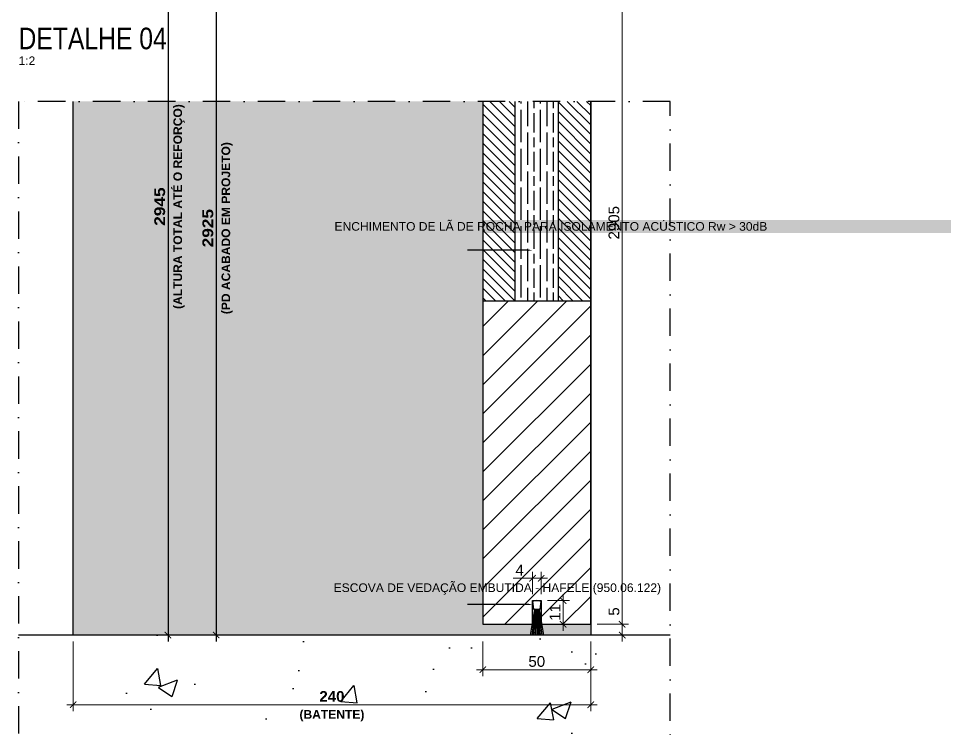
# Model space of a CAD drawing. Header units: millimetres. Extents: x -63251 to 507826, y 5339 to 217512.
# Drawn here: x 60423.9 to 60853.3, y 89252.6 to 89581.9 of the extents above; entities that cross this region are included whole.
import ezdxf
from ezdxf import colors
from ezdxf.entities.mleader import LeaderData, LeaderLine
from ezdxf.math import Vec2, Vec3

# ---------------------------------------------------------------- set-up
doc = ezdxf.new("R2010")
doc.units = ezdxf.units.MM
doc.header["$PDMODE"] = 3
doc.linetypes.add('TRAÇO 1-1', pattern=[9.525, 6.35, -3.175])
doc.linetypes.add('TRAÇO E PONTO 1-1', pattern=[25.4, 12.7, -6.35, 0, -6.35])
for name, color, linetype in [('_COMENTÁRIOS ARQ', 30, 'Continuous'), ('COTAS', 9, 'Continuous'), ('FERRAGEM', 3, 'Continuous'), ('HACHURA', 21, 'Continuous'), ('MARCENARIA', 4, 'Continuous'), ('MARCENARIA . M', 4, 'Continuous'), ('PAREDE', 94, 'Continuous'), ('PROJEÇÃO', 8, 'Continuous'), ('TEXTO', 105, 'Continuous'), ('TEXTO TRAÇO PONTO', 105, 'TRAÇO E PONTO 1-1')]:
    doc.layers.add(name, color=color, linetype=linetype)
doc.layers.add('ARQ-COTA', color=12, linetype='Continuous', lineweight=9)
doc.styles.add('1-1', font='arial.ttf', dxfattribs={"height": 0.2})
doc.styles.add('MEDIDA OFICIAL', font='ariblk.ttf')
doc.styles.add('PADRÃO', font='arial.ttf')
doc.styles.add('PADRÃO NEGRITO', font='arialbd.ttf')
doc.styles.add('TITULO', font='swissck.ttf')
doc.dimstyles.new('1-2', dxfattribs={"dimscale": 2, "dimtxt": 2.5, "dimasz": 1.5, "dimexe": 1.5, "dimexo": 1.5, "dimtad": 1, "dimtxsty": 'PADRÃO', "dimblk": 'ARCHTICK', "dimcen": 2.5, "dimdle": 1.5, "dimclrd": 9, "dimclre": 9, "dimclrt": 6, "dimadec": 0, "dimazin": 0, "dimtfac": 1, "dimtmove": 0, "dimatfit": 3, "dimfxl": 1.25, "dimlwd": -1, "dimlwe": -1, "dimarcsym": 0})
doc.dimstyles.new('1-2 CAIXA', dxfattribs={"dimscale": 2, "dimtxt": 2.5, "dimasz": 1.5, "dimexe": 1.5, "dimexo": 1.5, "dimtad": 1, "dimtxsty": 'PADRÃO NEGRITO', "dimblk": 'ARCHTICK', "dimcen": 2.5, "dimdle": 1.5, "dimclrd": 9, "dimclre": 9, "dimclrt": 6, "dimadec": 0, "dimazin": 0, "dimtfac": 1, "dimtmove": 0, "dimatfit": 3, "dimfxl": 1.25, "dimlwd": -1, "dimlwe": -1, "dimarcsym": 0})
doc.dimstyles.new('Med. Ofic.1-2', dxfattribs={"dimscale": 2, "dimtxt": 2.5, "dimasz": 1.5, "dimexe": 1.5, "dimexo": 1.5, "dimtad": 1, "dimtxsty": 'MEDIDA OFICIAL', "dimblk": 'ARCHTICK', "dimcen": 2.5, "dimdle": 1.5, "dimclrd": 9, "dimclre": 9, "dimclrt": 10, "dimadec": 0, "dimazin": 0, "dimtfac": 1, "dimtmove": 0, "dimatfit": 3, "dimfxl": 1.25, "dimlwd": -1, "dimlwe": -1, "dimarcsym": 0})

# ---------------------------------------------------------------- blocks, each defined once
blk = doc.blocks.new('_ArchTick')
at = {"color": 0, "linetype": 'ByBlock', "const_width": 0.15}
blk.add_lwpolyline([(-0.5, -0.5), (0.5, 0.5)], dxfattribs=at)
blk = doc.blocks.new('*D784')
at = {"layer": 'COTAS', "color": 9, "linetype": 'Continuous', "transparency": 16777216}
blk.add_line((60515.51, 89676.38), (60515.51, 89292.95), dxfattribs=at)
at = {"layer": 'COTAS', "color": 9, "transparency": 16777216}
for p, q in [((60518.51, 89673.38), (60518.51, 89673.38)), ((60518.51, 89295.95), (60518.51, 89295.95))]:
    blk.add_line(p, q, dxfattribs=at)
at = {"layer": 'Defpoints', "color": 0, "transparency": 16777216}
for p in [(60515.51, 89673.38), (60515.51, 89295.95), (60515.51, 89295.95)]:
    blk.add_point(p, dxfattribs=at)
at = {"layer": 'COTAS', "color": 9, "transparency": 16777216, "xscale": 3, "yscale": 3, "zscale": 3}
for p, rotation in [((60515.51, 89673.38), 90), ((60515.51, 89295.95), 270)]:
    blk.add_blockref('_ArchTick', p, dxfattribs=dict(at, rotation=rotation))
at = {"layer": 'COTAS', "color": 10, "transparency": 16777216, "insert": (60511.68, 89484.66), "char_height": 5, "attachment_point": 5, "rotation": 90, "style": 'MEDIDA OFICIAL'}
blk.add_mtext('2925', dxfattribs=at)
blk = doc.blocks.new('*D785')
at = {"layer": 'COTAS', "color": 9, "linetype": 'Continuous', "transparency": 16777216}
blk.add_line((60493.19, 89696.38), (60493.19, 89292.95), dxfattribs=at)
at = {"layer": 'COTAS', "color": 9, "transparency": 16777216}
for p, q in [((60496.19, 89693.38), (60496.19, 89693.38)), ((60496.19, 89295.95), (60496.19, 89295.95))]:
    blk.add_line(p, q, dxfattribs=at)
at = {"layer": 'Defpoints', "color": 0, "transparency": 16777216}
for p in [(60493.19, 89693.38), (60493.19, 89295.95), (60493.19, 89295.95)]:
    blk.add_point(p, dxfattribs=at)
at = {"layer": 'COTAS', "color": 9, "transparency": 16777216, "xscale": 3, "yscale": 3, "zscale": 3}
for p, rotation in [((60493.19, 89693.38), 90), ((60493.19, 89295.95), 270)]:
    blk.add_blockref('_ArchTick', p, dxfattribs=dict(at, rotation=rotation))
at = {"layer": 'COTAS', "color": 10, "transparency": 16777216, "insert": (60489.36, 89494.66), "char_height": 5, "attachment_point": 5, "rotation": 90, "style": 'MEDIDA OFICIAL'}
blk.add_mtext('2945', dxfattribs=at)
blk = doc.blocks.new('*D786')
at = {"layer": 'ARQ-COTA', "color": 9, "transparency": 16777216}
for p, q in [((60703.81, 89676.38), (60703.81, 89297.95)), ((60692.21, 89673.38), (60706.81, 89673.38)), ((60692.21, 89300.95), (60706.81, 89300.95))]:
    blk.add_line(p, q, dxfattribs=at)
at = {"layer": 'Defpoints', "color": 0, "transparency": 16777216}
for p in [(60689.21, 89673.38), (60689.21, 89300.95), (60703.81, 89300.95)]:
    blk.add_point(p, dxfattribs=at)
at = {"layer": 'ARQ-COTA', "color": 9, "transparency": 16777216, "xscale": 3, "yscale": 3, "zscale": 3}
for p, rotation in [((60703.81, 89673.38), 90), ((60703.81, 89300.95), 270)]:
    blk.add_blockref('_ArchTick', p, dxfattribs=dict(at, rotation=rotation))
at = {"layer": 'ARQ-COTA', "color": 6, "transparency": 16777216, "insert": (60700.01, 89487.16), "char_height": 5, "attachment_point": 5, "rotation": 90, "style": 'PADRÃO'}
blk.add_mtext('2905', dxfattribs=at)
blk = doc.blocks.new('*D787')
at = {"layer": 'ARQ-COTA', "color": 9, "transparency": 16777216}
for p, q in [((60639.21, 89292.95), (60639.21, 89276.88)), ((60689.21, 89292.95), (60689.21, 89276.88)), ((60692.21, 89279.88), (60636.21, 89279.88))]:
    blk.add_line(p, q, dxfattribs=at)
at = {"layer": 'Defpoints', "color": 0, "transparency": 16777216}
for p in [(60639.21, 89295.95), (60689.21, 89295.95), (60639.21, 89279.88)]:
    blk.add_point(p, dxfattribs=at)
at = {"layer": 'ARQ-COTA', "color": 9, "transparency": 16777216, "xscale": 3, "yscale": 3, "zscale": 3, "rotation": 180}
blk.add_blockref('_ArchTick', (60639.21, 89279.88), dxfattribs=at)
at = {"layer": 'ARQ-COTA', "color": 9, "transparency": 16777216, "xscale": 3, "yscale": 3, "zscale": 3}
blk.add_blockref('_ArchTick', (60689.21, 89279.88), dxfattribs=at)
at = {"layer": 'ARQ-COTA', "color": 6, "transparency": 16777216, "insert": (60664.21, 89283.68), "char_height": 5, "attachment_point": 5, "style": 'PADRÃO'}
blk.add_mtext('50', dxfattribs=at)
blk = doc.blocks.new('*D788')
at = {"layer": 'ARQ-COTA', "color": 9, "transparency": 16777216}
for p, q in [((60449.21, 89292.95), (60449.21, 89260.65)), ((60689.21, 89292.95), (60689.21, 89260.65)), ((60692.21, 89263.65), (60446.21, 89263.65))]:
    blk.add_line(p, q, dxfattribs=at)
at = {"layer": 'Defpoints', "color": 0, "transparency": 16777216}
for p in [(60449.21, 89295.95), (60689.21, 89295.95), (60449.21, 89263.65)]:
    blk.add_point(p, dxfattribs=at)
at = {"layer": 'ARQ-COTA', "color": 9, "transparency": 16777216, "xscale": 3, "yscale": 3, "zscale": 3, "rotation": 180}
blk.add_blockref('_ArchTick', (60449.21, 89263.65), dxfattribs=at)
at = {"layer": 'ARQ-COTA', "color": 9, "transparency": 16777216, "xscale": 3, "yscale": 3, "zscale": 3}
blk.add_blockref('_ArchTick', (60689.21, 89263.65), dxfattribs=at)
at = {"layer": 'ARQ-COTA', "color": 6, "transparency": 16777216, "insert": (60569.21, 89267.45), "char_height": 5, "attachment_point": 5, "style": 'PADRÃO NEGRITO'}
blk.add_mtext('240', dxfattribs=at)
blk = doc.blocks.new('*D796')
at = {"layer": 'ARQ-COTA', "color": 9, "transparency": 16777216}
for p, q in [((60703.81, 89300.95), (60703.81, 89309.76)), ((60692.21, 89300.95), (60706.81, 89300.95)), ((60703.81, 89292.95), (60703.81, 89300.95)), ((60692.21, 89295.95), (60706.81, 89295.95))]:
    blk.add_line(p, q, dxfattribs=at)
at = {"layer": 'Defpoints', "color": 0, "transparency": 16777216}
for p in [(60689.21, 89300.95), (60703.81, 89300.95), (60689.21, 89295.95)]:
    blk.add_point(p, dxfattribs=at)
at = {"layer": 'ARQ-COTA', "color": 9, "transparency": 16777216, "xscale": 3, "yscale": 3, "zscale": 3}
for p, rotation in [((60703.81, 89300.95), 90), ((60703.81, 89295.95), 270)]:
    blk.add_blockref('_ArchTick', p, dxfattribs=dict(at, rotation=rotation))
at = {"layer": 'ARQ-COTA', "color": 6, "transparency": 16777216, "insert": (60700.02, 89306.86), "char_height": 5, "attachment_point": 5, "rotation": 90, "style": 'PADRÃO'}
blk.add_mtext('5', dxfattribs=at)
blk = doc.blocks.new('ESCOVA DE VEDAÇÃO')
at = {"layer": 'FERRAGEM'}
blk.add_lwpolyline([(-1.5, -4), (1.5, -4), (2, -0.5, 0.25), (-2, -0.5)], format="xyb", close=True, dxfattribs=at)
at = {"layer": 'FERRAGEM', "color": 8}
for points in [[(-1.04, -4), (-3.04, -16)], [(-0.79, -4), (-2.3, -16)], [(-0.55, -4), (-1.63, -16)], [(-0.35, -4), (-0.96, -16)], [(-0.21, -4), (-0.45, -16)], [(0.08, -4), (0.33, -16)], [(0.35, -4), (0.96, -16)], [(0.55, -4), (1.63, -16)], [(0.79, -4), (2.3, -16)], [(1.04, -4), (3.04, -16)]]:
    blk.add_lwpolyline(points, dxfattribs=at)
blk = doc.blocks.new('*D797')
at = {"layer": 'ARQ-COTA', "color": 9, "transparency": 16777216}
for p, q in [((60662.21, 89314.95), (60662.21, 89325.29)), ((60666.21, 89314.95), (60666.21, 89325.29)), ((60662.21, 89322.29), (60653.25, 89322.29)), ((60669.21, 89322.29), (60662.21, 89322.29))]:
    blk.add_line(p, q, dxfattribs=at)
at = {"layer": 'Defpoints', "color": 0, "transparency": 16777216}
for p in [(60662.21, 89322.29), (60662.21, 89311.95), (60666.21, 89311.95)]:
    blk.add_point(p, dxfattribs=at)
at = {"layer": 'ARQ-COTA', "color": 9, "transparency": 16777216, "xscale": 3, "yscale": 3, "zscale": 3, "rotation": 180}
blk.add_blockref('_ArchTick', (60662.21, 89322.29), dxfattribs=at)
at = {"layer": 'ARQ-COTA', "color": 9, "transparency": 16777216, "xscale": 3, "yscale": 3, "zscale": 3}
blk.add_blockref('_ArchTick', (60666.21, 89322.29), dxfattribs=at)
at = {"layer": 'ARQ-COTA', "color": 6, "transparency": 16777216, "insert": (60656.23, 89326.04), "char_height": 5, "attachment_point": 5, "style": 'PADRÃO'}
blk.add_mtext('4', dxfattribs=at)
blk = doc.blocks.new('*D798')
at = {"layer": 'ARQ-COTA', "color": 9, "transparency": 16777216}
for p, q in [((60676.42, 89297.95), (60676.42, 89314.95)), ((60669.21, 89311.95), (60679.42, 89311.95)), ((60671.39, 89300.95), (60679.42, 89300.95))]:
    blk.add_line(p, q, dxfattribs=at)
at = {"layer": 'Defpoints', "color": 0, "transparency": 16777216}
for p in [(60666.21, 89311.95), (60676.42, 89311.95), (60668.39, 89300.95)]:
    blk.add_point(p, dxfattribs=at)
at = {"layer": 'ARQ-COTA', "color": 9, "transparency": 16777216, "xscale": 3, "yscale": 3, "zscale": 3}
for p, rotation in [((60676.42, 89311.95), 90), ((60676.42, 89300.95), 270)]:
    blk.add_blockref('_ArchTick', p, dxfattribs=dict(at, rotation=rotation))
at = {"layer": 'ARQ-COTA', "color": 6, "transparency": 16777216, "insert": (60672.66, 89306.45), "char_height": 5, "attachment_point": 5, "rotation": 90, "style": 'PADRÃO'}
blk.add_mtext('11', dxfattribs=at)

msp = doc.modelspace()

# ---------------------------------------------------------------- hatches: boundary and pattern name
at = {"layer": 'HACHURA', "true_color": 0xba9673}
h = msp.add_hatch(color=33, dxfattribs=at)
h.dxf.hatch_style = 1
h.paths.add_polyline_path([(60639.211, 89543.432), (60449.211, 89543.432), (60449.211, 89295.949), (60689.211, 89295.949), (60689.211, 89300.949), (60639.211, 89300.949)])
at = {"layer": 'HACHURA'}
h = msp.add_hatch(dxfattribs=at)
h.set_pattern_fill('AR-CONC', color=21, scale=0.5)
h.set_pattern_definition([(50, (291.98, -13921.62), (91.092334, -7.969543), [9.525, -104.775]), (355, (291.98, -13921.62), (-17.62171, 95.52842), [7.62, -83.82029]), (100.451445, (299.57, -13922.29), (73.470624, 87.558876), [8.095004, -89.04512]), (46.1842, (291.98, -13896.22), (135.53952, -21.02116), [14.2875, -157.1625]), (96.63556, (303.28, -13897.97), (118.70207, 123.71306), [12.14251, -133.5678]), (351.18415, (291.98, -13896.22), (118.70207, 123.71306), [11.42998, -125.72987]), (21, (304.68, -13902.57), (75.807196, -51.1326), [9.525, -104.775]), (326, (304.68, -13902.57), (30.901014, 92.09398), [7.62, -83.82]), (71.451445, (311, -13906.83), (106.70821, 40.961384), [8.095004, -89.04497]), (37.5, (291.98, -13921.623), (1.544302, 42.277519), [0, -82.804, 0, -85.09, 0, -84.1375]), (7.5, (291.98, -13921.623), (33.409831, 50.090287), [0, -48.514, 0, -80.899, 0, -32.0675]), (327.5, (263.66, -13921.623), (67.795298, -2.864372), [0, -31.75, 0, -99.06, 0, -131.445]), (317.5, (250.96, -13921.623), (74.06459, 12.713246), [0, -41.275, 0, -65.786, 0, -93.345])])
h.paths.add_polyline_path([(60423.861, 89295.949), (60423.861, 89230.685), (60726.089, 89230.685), (60726.089, 89295.949)])
at = {"layer": 'MARCENARIA . M'}
h = msp.add_hatch(dxfattribs=at)
h.set_pattern_fill('GOST_WOOD', color=8, scale=1.5)
h.paths.add_polyline_path([(60674.211, 89543.432), (60654.211, 89543.432), (60654.211, 89450.949), (60674.211, 89450.949)])
at = {"layer": 'PROJEÇÃO', "linetype": 'TRAÇO 1-1'}
h = msp.add_hatch(dxfattribs=at)
h.set_pattern_fill('ANSI31', color=8, angle=90)
h.paths.add_polyline_path([(60654.211, 89543.432), (60639.211, 89543.432), (60639.211, 89450.949), (60654.211, 89450.949)])
h = msp.add_hatch(dxfattribs=at)
h.set_pattern_fill('ANSI31', color=8, angle=90)
h.paths.add_polyline_path([(60689.211, 89543.432), (60674.211, 89543.432), (60674.211, 89450.949), (60689.211, 89450.949)])
h = msp.add_hatch(dxfattribs=at)
h.set_pattern_fill('ANSI31', color=8, scale=3)
h.set_pattern_definition([(45, (386.499, -16949.785), (-6.7351921, 6.7351921), [])])
h.paths.add_polyline_path([(60689.211, 89450.949), (60639.211, 89450.949), (60639.211, 89300.945), (60662.212, 89300.945), (60662.211, 89311.949), (60666.211, 89311.949), (60666.212, 89300.949), (60689.211, 89300.949)])

# ---------------------------------------------------------------- linework, layer by layer
at = {"layer": 'MARCENARIA'}
for points in [[(60689.211, 89543.432), (60689.211, 89295.949), (60449.211, 89295.949), (60449.211, 89543.432)], [(60639.211, 89543.432), (60639.211, 89300.945), (60662.212, 89300.945), (60662.211, 89311.949), (60666.211, 89311.949), (60666.212, 89300.949), (60689.211, 89300.949), (60689.211, 89543.432)], [(60654.211, 89450.949), (60654.211, 89543.432)], [(60674.211, 89450.949), (60674.211, 89543.432)], [(60639.211, 89450.949), (60689.211, 89450.949)]]:
    msp.add_lwpolyline(points, dxfattribs=at)
at = {"layer": 'PAREDE'}
msp.add_lwpolyline([(60726.089, 89295.949), (60423.861, 89295.949)], dxfattribs=at)
at = {"layer": 'TEXTO TRAÇO PONTO'}
msp.add_lwpolyline([(60726.089, 89230.685), (60726.089, 89543.432), (60423.862, 89543.432), (60423.862, 89230.685)], close=True, dxfattribs=at)

# ---------------------------------------------------------------- block references
at = {"layer": '_COMENTÁRIOS ARQ'}
msp.add_blockref('ESCOVA DE VEDAÇÃO', (60664.211, 89311.949), dxfattribs=at)

# ---------------------------------------------------------------- texts
at = {"layer": 'COTAS', "color": 10, "char_height": 4, "attachment_point": 2, "rotation": 90, "style": 'PADRÃO NEGRITO'}
for s, insert, width in [('(ALTURA TOTAL ATÉ O REFORÇO)', (60495.692, 89494.663), 135), ('(PD ACABADO EM PROJETO)', (60518.012, 89484.663), 99.12947)]:
    msp.add_mtext(s, dxfattribs=dict(at, insert=insert, width=width))
at = {"layer": 'COTAS', "color": 10, "insert": (60569.211, 89261.152), "char_height": 4, "width": 99.12947, "attachment_point": 2, "style": 'PADRÃO NEGRITO'}
msp.add_mtext('{\\C6;(BATENTE)}', dxfattribs=at)
at = {"layer": 'TEXTO', "color": 1, "insert": (60423.861, 89567.49), "char_height": 10, "width": 220.061, "attachment_point": 7, "style": 'TITULO'}
msp.add_mtext('DETALHE 04', dxfattribs=at)
at = {"layer": 'TEXTO', "insert": (60423.861, 89564.29), "char_height": 4, "width": 48, "attachment_point": 1, "style": 'PADRÃO'}
msp.add_mtext('1:2', dxfattribs=at)

# ---------------------------------------------------------------- dimensions: what is measured, and where the dimension line sits
at = {"layer": 'ARQ-COTA'}
dim = msp.add_linear_dim(base=(60703.812, 89300.949), p1=(60689.211, 89673.376), p2=(60689.211, 89300.949), angle=90, text='2905', dimstyle='1-2', dxfattribs=at)
dim.commit()
dim.dimension.update_dxf_attribs({"geometry": '*D786', "text_midpoint": (60700.009, 89487.163)})
for base, p1, p2, dimstyle, picture, middle in [((60662.211, 89322.292), (60666.211, 89311.949), (60662.211, 89311.949), '1-2', '*D797', (60656.232, 89326.042)), ((60449.211, 89263.652), (60689.211, 89295.949), (60449.211, 89295.949), '1-2 CAIXA', '*D788', (60569.211, 89267.455)), ((60639.211, 89279.878), (60689.211, 89295.949), (60639.211, 89295.949), '1-2', '*D787', (60664.211, 89283.681))]:
    dim = msp.add_linear_dim(base=base, p1=p1, p2=p2, dimstyle=dimstyle, dxfattribs=at)
    dim.commit()
    dim.dimension.update_dxf_attribs({"geometry": picture, "text_midpoint": middle})
for base, p1, p2, picture, middle in [((60676.424, 89311.949), (60668.393, 89300.949), (60666.211, 89311.949), '*D798', (60672.664, 89306.449)), ((60703.812, 89300.949), (60689.211, 89295.949), (60689.211, 89300.949), '*D796', (60700.019, 89306.857))]:
    dim = msp.add_linear_dim(base=base, p1=p1, p2=p2, angle=90, dimstyle='1-2', dxfattribs=at)
    dim.commit()
    dim.dimension.update_dxf_attribs({"geometry": picture, "text_midpoint": middle})
at = {"layer": 'COTAS'}
for base, p1, p2, text, picture, middle in [((60493.192, 89295.949), (60493.192, 89693.376), (60493.192, 89295.949), '2945', '*D785', (60489.357, 89494.663)), ((60515.512, 89295.949), (60515.512, 89673.376), (60515.512, 89295.949), '2925', '*D784', (60511.677, 89484.663))]:
    dim = msp.add_linear_dim(base=base, p1=p1, p2=p2, angle=90, text=text, dimstyle='Med. Ofic.1-2', dxfattribs=at)
    dim.commit()
    dim.dimension.update_dxf_attribs({"geometry": picture, "text_midpoint": middle})

# ---------------------------------------------------------------- leaders
at = {"layer": 'COTAS', "ltscale": 0.4}
ml = msp.add_multileader_mtext('Standard', dxfattribs=at)
ml.set_content('ESCOVA DE VEDAÇÃO EMBUTIDA - HAFELE (950.06.122)', color=105, style='1-1')
ml.set_leader_properties(color=256, linetype='ByLayer', lineweight=-1)
ml.build(insert=Vec2(0, 0))
ml.multileader.update_dxf_attribs({"text_left_attachment_type": 2, "text_right_attachment_type": 2, "dogleg_length": 0.36, "arrow_head_size": 2, "scale": 20})
ctx = ml.context
ctx.base_point, ctx.scale, ctx.arrow_head_size, ctx.landing_gap_size, ctx.plane_origin = Vec3(60565.997, 89310.152), 20, 2, 4, Vec3(60698.128, 89338.901)
ctx.left_attachment, ctx.right_attachment = 2, 2
notes = []
notes.append((ctx, [(0, (1, 1, 0), (60639.211, 89310.152), (-1, 0), 7.2, [(0, [(60662.211, 89310.153)], 0, [])])]))
ctx.mtext.insert, ctx.mtext.width, ctx.mtext.flow_direction = Vec3(60569.997, 89319.914), 59.99595, 5
for ctx, leaders in notes:
    for number, flags, end, landing, length, lines in leaders:
        leader = LeaderData()
        leader.index, (leader.has_last_leader_line, leader.has_dogleg_vector, leader.attachment_direction) = number, flags
        leader.last_leader_point, leader.dogleg_vector, leader.dogleg_length = Vec3(end), Vec3(landing), length
        for number, points, colour, breaks in lines:
            line = LeaderLine()
            line.index, line.vertices, line.color, line.breaks = number, Vec3.list(points), colors.encode_raw_color(colour), breaks
            leader.lines.append(line)
        ctx.leaders.append(leader)

# ---------------------------------------------------------------- next in the draw order: leaders
ml = msp.add_multileader_mtext('Standard', dxfattribs=at)
ml.set_content('ENCHIMENTO DE LÃ DE ROCHA PARA ISOLAMENTO ACÚSTICO Rw > 30dB ', color=105, style='1-1')
ml.set_leader_properties(color=256, linetype='ByLayer', lineweight=-1)
ml.build(insert=Vec2(0, 0))
ml.multileader.update_dxf_attribs({"text_left_attachment_type": 2, "text_right_attachment_type": 2, "dogleg_length": 0.36, "arrow_head_size": 2, "scale": 20})
ctx = ml.context
ctx.base_point, ctx.scale, ctx.arrow_head_size, ctx.landing_gap_size, ctx.plane_origin = Vec3(60566.393, 89474.423), 20, 2, 4, Vec3(60698.128, 89503.172)
ctx.left_attachment, ctx.right_attachment = 2, 2
notes = []
notes.append((ctx, [(0, (1, 1, 0), (60639.211, 89474.423), (-1, 0), 7.2, [(0, [(60662.211, 89474.423)], 0, [])])]))
ctx.mtext.insert, ctx.mtext.width, ctx.mtext.flow_direction = Vec3(60570.393, 89487.472), 59.99595, 5
ctx.mtext.has_bg_fill, ctx.mtext.bg_color, ctx.mtext.bg_scale_factor, ctx.mtext.bg_transparency, ctx.mtext.use_window_bg_color = 1, -1023418497, 1.25, 0, 0
for ctx, leaders in notes:
    for number, flags, end, landing, length, lines in leaders:
        leader = LeaderData()
        leader.index, (leader.has_last_leader_line, leader.has_dogleg_vector, leader.attachment_direction) = number, flags
        leader.last_leader_point, leader.dogleg_vector, leader.dogleg_length = Vec3(end), Vec3(landing), length
        for number, points, colour, breaks in lines:
            line = LeaderLine()
            line.index, line.vertices, line.color, line.breaks = number, Vec3.list(points), colors.encode_raw_color(colour), breaks
            leader.lines.append(line)
        ctx.leaders.append(leader)

doc.saveas('drawing.dxf')
